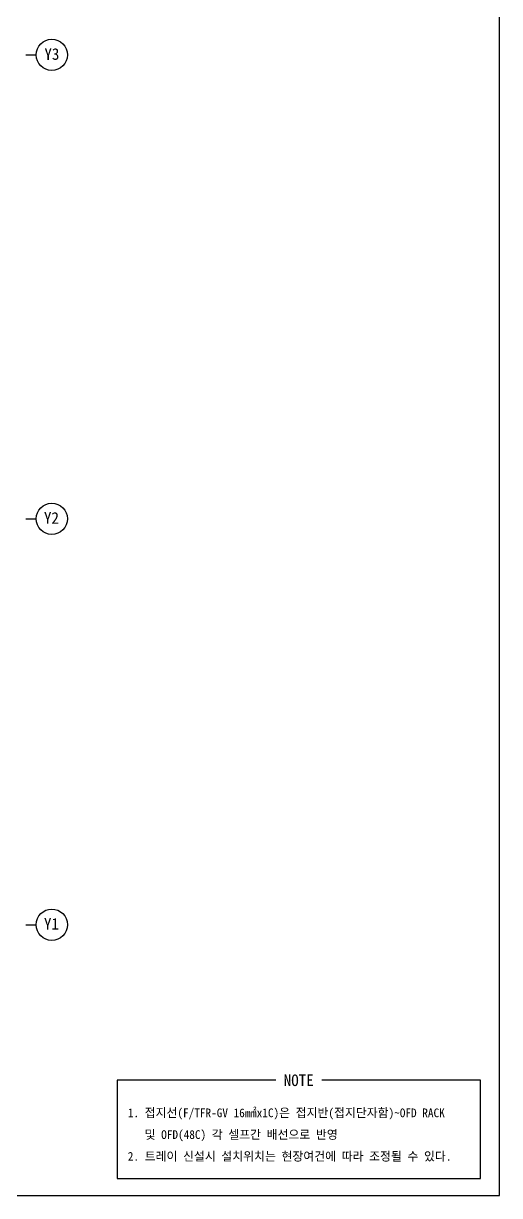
# Model space of a CAD drawing. Header units: millimetres. Extents: x -30813 to 8987, y -166608 to -135362.
# Drawn here: x 772 to 8987, y -166608 to -146395 of the extents above; entities that cross this region are included whole.
import ezdxf
from ezdxf.enums import TextEntityAlignment as Align

# ---------------------------------------------------------------- set-up
doc = ezdxf.new("R2010")
doc.units = ezdxf.units.MM
doc.layers.add('TX-PAPR', color=2, linetype='Continuous', plot=False)
for name, color, linetype in [('TZ-LEAL', 1, 'Continuous'), ('TZ-LEAT', 3, 'Continuous'), ('TZ-LINE', 4, 'Continuous'), ('TZ-TEX2', 3, 'Continuous')]:
    doc.layers.add(name, color=color, linetype=linetype)
doc.styles.get("Standard").update_dxf_attribs({"font": 'GulimChe.ttf'})

msp = doc.modelspace()

# ---------------------------------------------------------------- linework, layer by layer
at = {"layer": 'TX-PAPR'}
msp.add_lwpolyline([(-30812.7, -166607.7), (8987.3, -166607.7), (8987.3, -140807.7), (-30812.7, -140807.7)], close=True, dxfattribs=at)
at = {"layer": 'TZ-LEAL'}
for p, q in [((811.3, -146937), (991.1, -146937)), ((811.3, -154937), (991.1, -154937)), ((811.3, -161937), (991.1, -161937))]:
    msp.add_line(p, q, dxfattribs=at)
for centre in [(1260.7, -146937), (1260.7, -154937), (1260.7, -161937)]:
    msp.add_circle(centre, 269.6, dxfattribs=at)
at = {"layer": 'TZ-LINE', "ltscale": 2, "elevation": 77.4}
msp.add_lwpolyline([(5125.9, -164619.7), (2386.9, -164619.7), (2386.9, -166313.2), (8656.9, -166313.2), (8656.9, -164619.7), (5917.8, -164619.7)], dxfattribs=at)

# ---------------------------------------------------------------- texts
at = {"layer": 'TZ-LEAT', "ltscale": 0.1}
for s, p in [('Y3', (1262.8, -146922.3)), ('Y2', (1255.2, -154922.3)), ('Y1', (1255.2, -161922.3))]:
    msp.add_text(s, height=200, dxfattribs=at).set_placement(p, align=Align.MIDDLE_CENTER)
at = {"layer": 'TZ-TEX2'}
msp.add_text('NOTE', height=200, dxfattribs=at).set_placement((5521.9, -164619.7, 77.4), align=Align.MIDDLE)
for s, p in [('1. 접지선(F/TFR-GV 16㎟x1C)은 접지반(접지단자함)~OFD RACK', (2572.7, -165181.3, 77.4)), ('   및 OFD(48C) 각 셀프간 배선으로 반영', (2572.7, -165556.3, 77.4)), ('2. 트레이 신설시 설치위치는 현장여건에 따라 조정될 수 있다.', (2572.7, -165931.3, 77.4))]:
    msp.add_text(s, height=150, dxfattribs=at).set_placement(p, align=Align.MIDDLE_LEFT)

doc.saveas('drawing.dxf')
